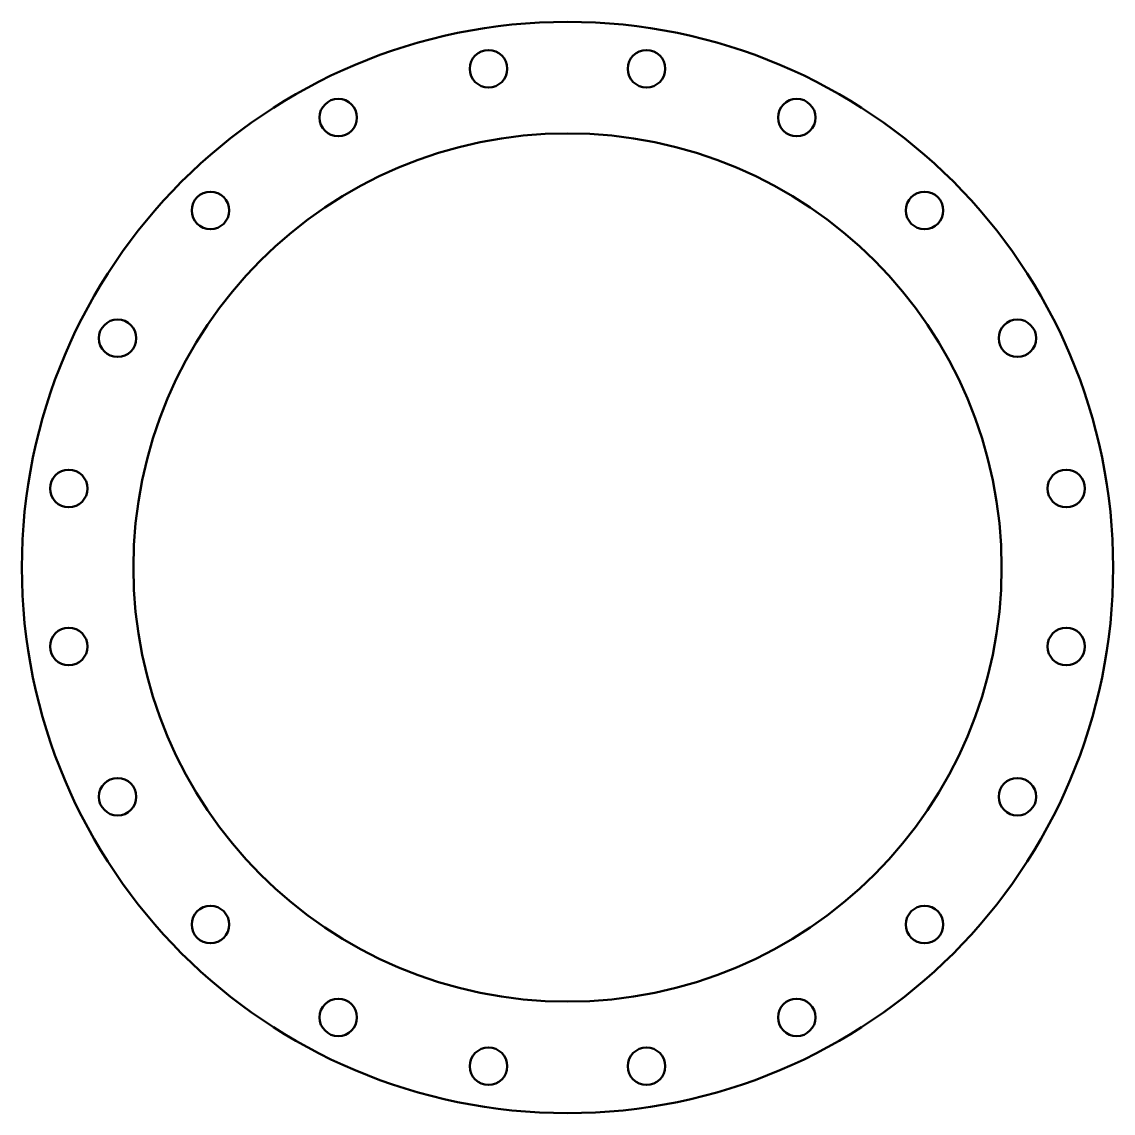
# Model space of a CAD drawing. Header units: millimetres. Extents: x 0 to 670, y 0 to 670.
import ezdxf

# ---------------------------------------------------------------- set-up
doc = ezdxf.new("R2010")
doc.units = ezdxf.units.MM
doc.layers.add('IV_INTERIOR_PROFILES', color=7, linetype='Continuous', lineweight=50)
doc.layers.add('IV_OUTER_PROFILE', color=7, linetype='Continuous', lineweight=50)

msp = doc.modelspace()

# ---------------------------------------------------------------- linework, layer by layer
at = {"layer": 'IV_INTERIOR_PROFILES'}
for centre, radius in [((286.51, 641.18), 11.5), ((383.49, 641.18), 11.5), ((194.26, 611.21), 11.5), ((475.74, 611.21), 11.5), ((335, 335), 266.5), ((115.8, 554.2), 11.5), ((554.2, 554.2), 11.5), ((58.79, 475.74), 11.5), ((611.21, 475.74), 11.5), ((28.82, 383.49), 11.5), ((641.18, 383.49), 11.5), ((28.82, 286.51), 11.5), ((641.18, 286.51), 11.5), ((58.79, 194.26), 11.5), ((611.21, 194.26), 11.5), ((115.8, 115.8), 11.5), ((554.2, 115.8), 11.5), ((194.26, 58.79), 11.5), ((475.74, 58.79), 11.5), ((286.51, 28.82), 11.5), ((383.49, 28.82), 11.5)]:
    msp.add_circle(centre, radius, dxfattribs=at)
at = {"layer": 'IV_OUTER_PROFILE'}
msp.add_circle((335, 335), 335, dxfattribs=at)

doc.saveas('drawing.dxf')
